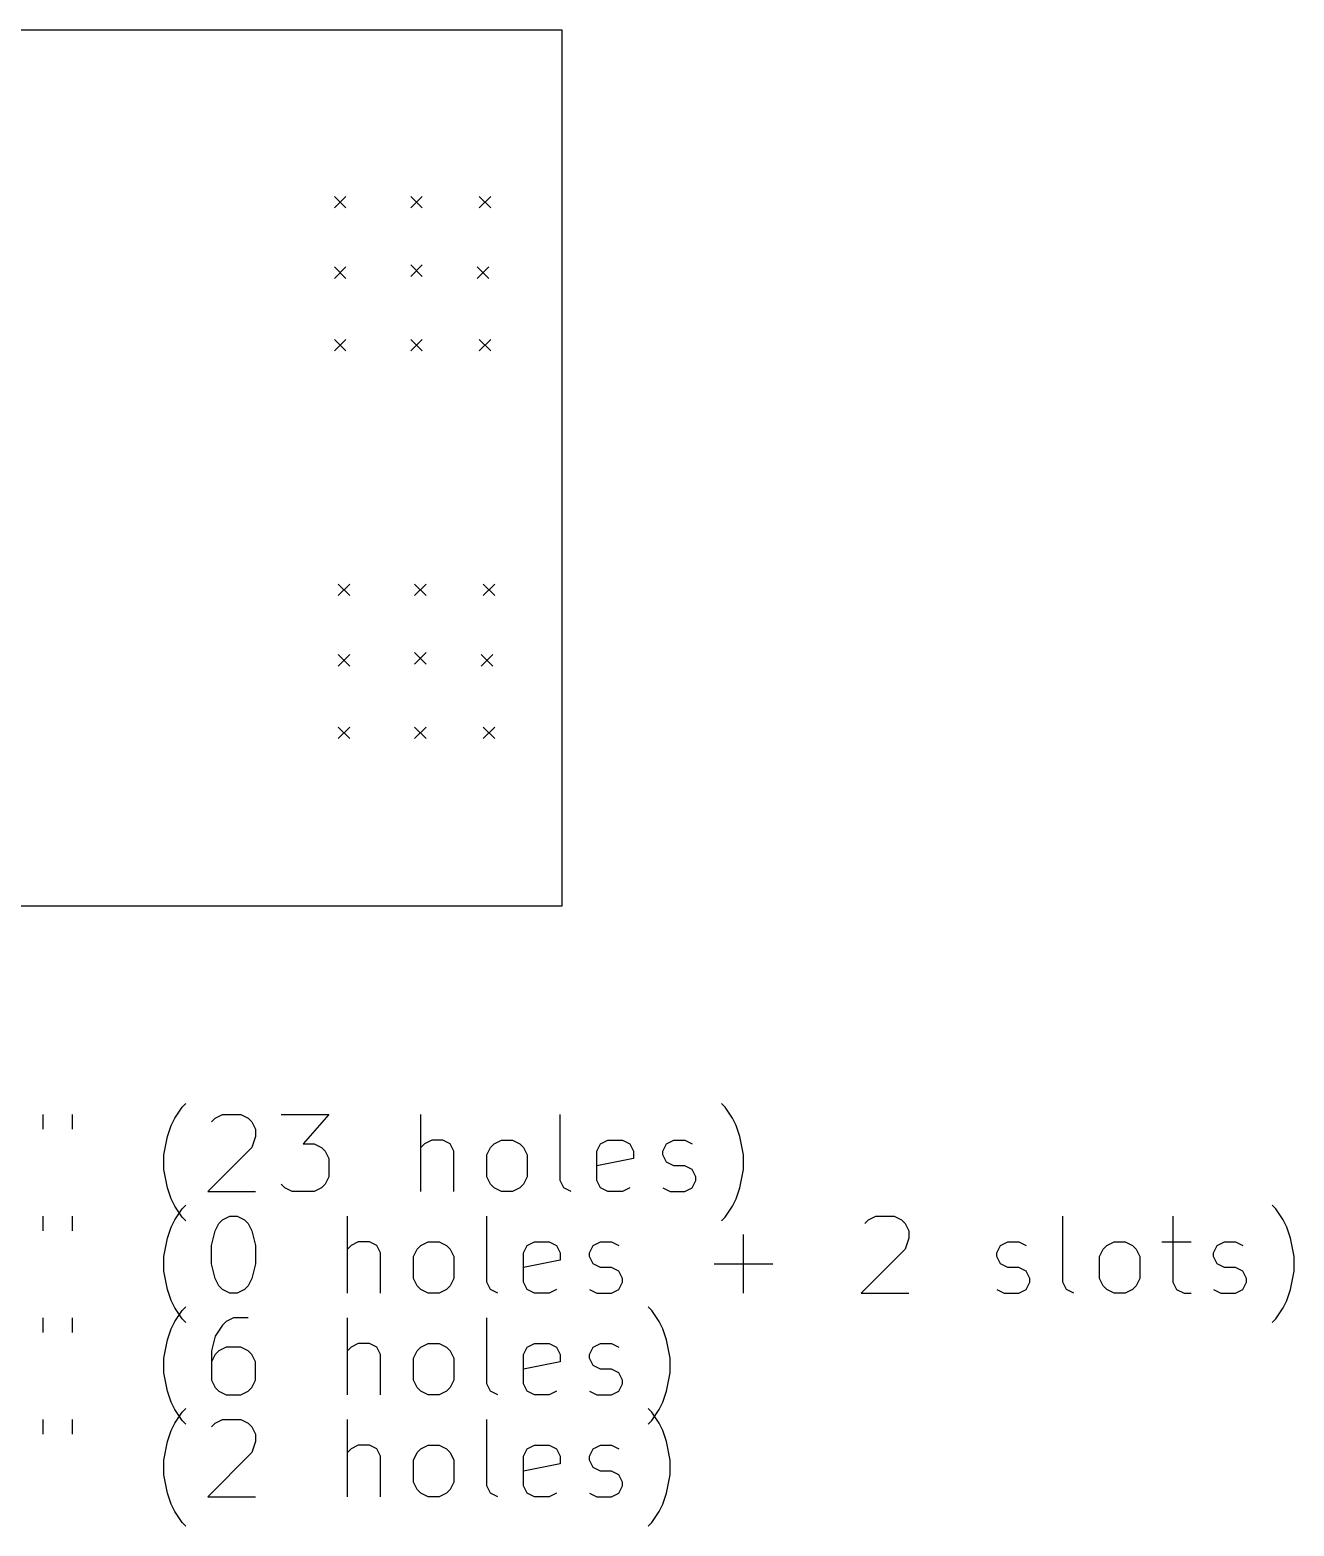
# Model space of a CAD drawing. Extents: x 125.7 to 191.9, y -85 to -46.2.
# Drawn here: x 159.08 to 191.89, y -85.05 to -46.23 of the extents above; entities that cross this region are included whole.
import ezdxf

# ---------------------------------------------------------------- set-up
doc = ezdxf.new("R2010")
doc.units = 0
doc.layers.add('BLACK', color=7, linetype='CONTINUOUS')

msp = doc.modelspace()

# ---------------------------------------------------------------- linework, layer by layer
at = {"layer": 'BLACK', "linetype": 'CONTINUOUS'}
for p, q in [((127.508, -46.228), (172.888, -46.228)), ((172.888, -46.228), (172.888, -68.961)), ((166.982, -50.5484), (167.282, -50.8484)), ((167.282, -50.5484), (166.982, -50.8484)), ((168.963, -50.5484), (169.263, -50.8484)), ((169.263, -50.5484), (168.963, -50.8484)), ((170.741, -50.5484), (171.041, -50.8484)), ((171.041, -50.5484), (170.741, -50.8484)), ((166.982, -52.3772), (167.282, -52.6772)), ((167.282, -52.3772), (166.982, -52.6772)), ((168.963, -52.3264), (169.263, -52.6264)), ((169.263, -52.3264), (168.963, -52.6264)), ((170.69, -52.3772), (170.99, -52.6772)), ((170.99, -52.3772), (170.69, -52.6772)), ((166.982, -54.2568), (167.282, -54.5568)), ((167.282, -54.2568), (166.982, -54.5568)), ((168.963, -54.2568), (169.263, -54.5568)), ((169.263, -54.2568), (168.963, -54.5568)), ((170.741, -54.2568), (171.041, -54.5568)), ((171.041, -54.2568), (170.741, -54.5568)), ((167.084, -60.6068), (167.384, -60.9068)), ((167.384, -60.6068), (167.084, -60.9068)), ((169.065, -60.6068), (169.365, -60.9068)), ((169.365, -60.6068), (169.065, -60.9068)), ((170.843, -60.6068), (171.143, -60.9068)), ((171.143, -60.6068), (170.843, -60.9068)), ((167.084, -62.4356), (167.384, -62.7356)), ((167.384, -62.4356), (167.084, -62.7356)), ((169.065, -62.3848), (169.365, -62.6848)), ((169.365, -62.3848), (169.065, -62.6848)), ((170.792, -62.4356), (171.092, -62.7356)), ((171.092, -62.4356), (170.792, -62.7356)), ((167.084, -64.3152), (167.384, -64.6152)), ((167.384, -64.3152), (167.084, -64.6152)), ((169.065, -64.3152), (169.365, -64.6152)), ((169.365, -64.3152), (169.065, -64.6152)), ((170.843, -64.3152), (171.143, -64.6152)), ((171.143, -64.3152), (170.843, -64.6152)), ((172.888, -68.961), (127.508, -68.961)), ((163.032, -74.1753), (163.127, -74.08)), ((177.127, -74.1753), (177.032, -74.08)), ((159.413, -74.3658), (159.413, -74.7467)), ((160.175, -74.3658), (160.175, -74.7467)), ((162.746, -74.6515), (162.841, -74.461)), ((162.841, -74.461), (163.032, -74.1753)), ((163.794, -74.5562), (163.889, -74.461)), ((163.889, -74.461), (164.079, -74.3658)), ((164.079, -74.3658), (164.556, -74.3658)), ((164.556, -74.3658), (164.746, -74.461)), ((164.746, -74.461), (164.841, -74.5562)), ((165.603, -74.3658), (166.841, -74.3658)), ((166.841, -74.3658), (166.175, -75.1277)), ((169.222, -76.3658), (169.222, -74.3658)), ((172.841, -76.08), (172.841, -74.3658)), ((177.318, -74.461), (177.127, -74.1753)), ((177.413, -74.6515), (177.318, -74.461)), ((162.651, -74.9372), (162.746, -74.6515)), ((164.841, -74.5562), (164.937, -74.7467)), ((164.937, -74.7467), (164.937, -74.9372)), ((177.508, -74.9372), (177.413, -74.6515)), ((162.556, -75.4134), (162.651, -74.9372)), ((164.841, -75.2229), (163.698, -76.3658)), ((164.937, -74.9372), (164.841, -75.2229)), ((166.175, -75.1277), (166.46, -75.1277)), ((166.46, -75.1277), (166.651, -75.2229)), ((166.651, -75.2229), (166.746, -75.3181)), ((169.318, -75.1277), (169.222, -75.2229)), ((169.508, -75.0324), (169.318, -75.1277)), ((169.794, -75.0324), (169.508, -75.0324)), ((169.984, -75.1277), (169.794, -75.0324)), ((170.079, -75.3181), (169.984, -75.1277)), ((170.937, -75.4134), (171.032, -75.2229)), ((171.032, -75.2229), (171.127, -75.1277)), ((171.127, -75.1277), (171.318, -75.0324)), ((171.318, -75.0324), (171.603, -75.0324)), ((171.603, -75.0324), (171.794, -75.1277)), ((171.794, -75.1277), (171.889, -75.2229)), ((171.889, -75.2229), (171.984, -75.4134)), ((173.794, -75.3181), (173.889, -75.1277)), ((173.889, -75.1277), (174.079, -75.0324)), ((174.079, -75.0324), (174.46, -75.0324)), ((174.46, -75.0324), (174.651, -75.1277)), ((174.651, -75.1277), (174.746, -75.3181)), ((175.508, -75.3181), (175.603, -75.1277)), ((175.603, -75.1277), (175.794, -75.0324)), ((175.794, -75.0324), (176.079, -75.0324)), ((176.079, -75.0324), (176.27, -75.1277)), ((177.603, -75.4134), (177.508, -74.9372)), ((162.556, -75.7943), (162.556, -75.4134)), ((166.746, -75.3181), (166.841, -75.5086)), ((166.841, -75.5086), (166.841, -75.9848)), ((170.079, -76.3658), (170.079, -75.3181)), ((170.937, -75.9848), (170.937, -75.4134)), ((171.984, -75.4134), (171.984, -75.9848)), ((173.794, -76.08), (173.794, -75.3181)), ((174.746, -75.5086), (173.794, -75.6991)), ((174.746, -75.3181), (174.746, -75.5086)), ((175.508, -75.4134), (175.508, -75.3181)), ((175.603, -75.6039), (175.508, -75.4134)), ((175.794, -75.6991), (175.603, -75.6039)), ((177.603, -75.7943), (177.603, -75.4134)), ((162.651, -76.2705), (162.556, -75.7943)), ((166.841, -75.9848), (166.746, -76.1753)), ((171.032, -76.1753), (170.937, -75.9848)), ((171.984, -75.9848), (171.889, -76.1753)), ((172.937, -76.2705), (172.841, -76.08)), ((173.889, -76.2705), (173.794, -76.08)), ((176.079, -75.6991), (175.794, -75.6991)), ((176.27, -75.7943), (176.079, -75.6991)), ((176.365, -75.9848), (176.27, -75.7943)), ((176.27, -76.2705), (176.365, -76.08)), ((176.365, -76.08), (176.365, -75.9848)), ((177.508, -76.2705), (177.603, -75.7943)), ((162.746, -76.5562), (162.651, -76.2705)), ((163.698, -76.3658), (164.937, -76.3658)), ((165.698, -76.2705), (165.603, -76.1753)), ((165.889, -76.3658), (165.698, -76.2705)), ((166.46, -76.3658), (165.889, -76.3658)), ((166.651, -76.2705), (166.46, -76.3658)), ((166.746, -76.1753), (166.651, -76.2705)), ((171.127, -76.2705), (171.032, -76.1753)), ((171.318, -76.3658), (171.127, -76.2705)), ((171.603, -76.3658), (171.318, -76.3658)), ((171.794, -76.2705), (171.603, -76.3658)), ((171.889, -76.1753), (171.794, -76.2705)), ((173.127, -76.3658), (172.937, -76.2705)), ((174.079, -76.3658), (173.889, -76.2705)), ((174.46, -76.3658), (174.079, -76.3658)), ((174.651, -76.2705), (174.46, -76.3658)), ((175.508, -76.2705), (175.698, -76.3658)), ((175.698, -76.3658), (176.079, -76.3658)), ((176.079, -76.3658), (176.27, -76.2705)), ((177.413, -76.5562), (177.508, -76.2705)), ((162.841, -76.7467), (162.746, -76.5562)), ((163.032, -77.0324), (162.841, -76.7467)), ((162.841, -77.101), (163.032, -76.8153)), ((163.032, -76.8153), (163.127, -76.72)), ((177.127, -77.0324), (177.318, -76.7467)), ((177.318, -76.7467), (177.413, -76.5562)), ((191.413, -76.8153), (191.318, -76.72)), ((191.603, -77.101), (191.413, -76.8153)), ((159.413, -77.0058), (159.413, -77.3867)), ((160.175, -77.0058), (160.175, -77.3867)), ((162.746, -77.2915), (162.841, -77.101)), ((163.127, -77.1277), (163.032, -77.0324)), ((163.889, -77.3867), (163.984, -77.1962)), ((163.984, -77.1962), (164.079, -77.101)), ((164.079, -77.101), (164.27, -77.0058)), ((164.27, -77.0058), (164.46, -77.0058)), ((164.46, -77.0058), (164.651, -77.101)), ((164.651, -77.101), (164.746, -77.1962)), ((164.746, -77.1962), (164.841, -77.3867)), ((167.318, -79.0058), (167.318, -77.0058)), ((170.937, -78.72), (170.937, -77.0058)), ((177.032, -77.1277), (177.127, -77.0324)), ((180.746, -77.1962), (180.841, -77.101)), ((180.841, -77.101), (181.032, -77.0058)), ((181.032, -77.0058), (181.508, -77.0058)), ((181.508, -77.0058), (181.698, -77.101)), ((181.698, -77.101), (181.794, -77.1962)), ((181.794, -77.1962), (181.889, -77.3867)), ((185.889, -78.72), (185.889, -77.0058)), ((188.746, -77.0058), (188.746, -78.72)), ((191.698, -77.2915), (191.603, -77.101)), ((162.556, -78.0534), (162.651, -77.5772)), ((162.651, -77.5772), (162.746, -77.2915)), ((163.794, -77.7677), (163.889, -77.3867)), ((164.841, -77.3867), (164.937, -77.7677)), ((177.603, -79.0058), (177.603, -77.482)), ((181.889, -77.5772), (181.794, -77.8629)), ((181.889, -77.3867), (181.889, -77.5772)), ((191.794, -77.5772), (191.698, -77.2915)), ((191.889, -78.0534), (191.794, -77.5772)), ((163.794, -78.2439), (163.794, -77.7677)), ((164.937, -77.7677), (164.937, -78.2439)), ((167.413, -77.7677), (167.318, -77.8629)), ((167.603, -77.6724), (167.413, -77.7677)), ((167.889, -77.6724), (167.603, -77.6724)), ((168.079, -77.7677), (167.889, -77.6724)), ((168.175, -77.9581), (168.079, -77.7677)), ((168.175, -79.0058), (168.175, -77.9581)), ((169.032, -78.0534), (169.127, -77.8629)), ((169.127, -77.8629), (169.222, -77.7677)), ((169.222, -77.7677), (169.413, -77.6724)), ((169.413, -77.6724), (169.698, -77.6724)), ((169.698, -77.6724), (169.889, -77.7677)), ((169.889, -77.7677), (169.984, -77.8629)), ((169.984, -77.8629), (170.079, -78.0534)), ((171.889, -77.9581), (171.984, -77.7677)), ((171.889, -78.72), (171.889, -77.9581)), ((171.984, -77.7677), (172.175, -77.6724)), ((172.175, -77.6724), (172.556, -77.6724)), ((172.556, -77.6724), (172.746, -77.7677)), ((172.746, -77.7677), (172.841, -77.9581)), ((172.841, -77.9581), (172.841, -78.1486)), ((173.603, -77.9581), (173.698, -77.7677)), ((173.603, -78.0534), (173.603, -77.9581)), ((173.698, -77.7677), (173.889, -77.6724)), ((173.889, -77.6724), (174.175, -77.6724)), ((174.175, -77.6724), (174.365, -77.7677)), ((181.794, -77.8629), (180.651, -79.0058)), ((184.175, -77.9581), (184.27, -77.7677)), ((184.175, -78.0534), (184.175, -77.9581)), ((184.27, -77.7677), (184.46, -77.6724)), ((184.46, -77.6724), (184.746, -77.6724)), ((184.746, -77.6724), (184.937, -77.7677)), ((186.841, -78.0534), (186.937, -77.8629)), ((186.937, -77.8629), (187.032, -77.7677)), ((187.032, -77.7677), (187.222, -77.6724)), ((187.222, -77.6724), (187.508, -77.6724)), ((187.508, -77.6724), (187.698, -77.7677)), ((187.698, -77.7677), (187.794, -77.8629)), ((187.794, -77.8629), (187.889, -78.0534)), ((188.46, -77.6724), (189.222, -77.6724)), ((189.794, -77.9581), (189.889, -77.7677)), ((189.794, -78.0534), (189.794, -77.9581)), ((189.889, -77.7677), (190.079, -77.6724)), ((190.079, -77.6724), (190.365, -77.6724)), ((190.365, -77.6724), (190.556, -77.7677)), ((162.556, -78.4343), (162.556, -78.0534)), ((163.889, -78.6248), (163.794, -78.2439)), ((164.937, -78.2439), (164.841, -78.6248)), ((169.032, -78.6248), (169.032, -78.0534)), ((170.079, -78.0534), (170.079, -78.6248)), ((172.841, -78.1486), (171.889, -78.3391)), ((173.698, -78.2439), (173.603, -78.0534)), ((173.889, -78.3391), (173.698, -78.2439)), ((174.175, -78.3391), (173.889, -78.3391)), ((174.365, -78.4343), (174.175, -78.3391)), ((176.841, -78.2439), (178.365, -78.2439)), ((184.27, -78.2439), (184.175, -78.0534)), ((184.46, -78.3391), (184.27, -78.2439)), ((184.746, -78.3391), (184.46, -78.3391)), ((184.937, -78.4343), (184.746, -78.3391)), ((186.841, -78.6248), (186.841, -78.0534)), ((187.889, -78.0534), (187.889, -78.6248)), ((189.889, -78.2439), (189.794, -78.0534)), ((190.079, -78.3391), (189.889, -78.2439)), ((190.365, -78.3391), (190.079, -78.3391)), ((190.556, -78.4343), (190.365, -78.3391)), ((191.889, -78.4343), (191.889, -78.0534)), ((162.651, -78.9105), (162.556, -78.4343)), ((163.984, -78.8153), (163.889, -78.6248)), ((164.841, -78.6248), (164.746, -78.8153)), ((169.127, -78.8153), (169.032, -78.6248)), ((170.079, -78.6248), (169.984, -78.8153)), ((171.032, -78.9105), (170.937, -78.72)), ((171.984, -78.9105), (171.889, -78.72)), ((174.46, -78.6248), (174.365, -78.4343)), ((174.365, -78.9105), (174.46, -78.72)), ((174.46, -78.72), (174.46, -78.6248)), ((185.032, -78.6248), (184.937, -78.4343)), ((184.937, -78.9105), (185.032, -78.72)), ((185.032, -78.72), (185.032, -78.6248)), ((185.984, -78.9105), (185.889, -78.72)), ((186.937, -78.8153), (186.841, -78.6248)), ((187.889, -78.6248), (187.794, -78.8153)), ((188.746, -78.72), (188.841, -78.9105)), ((190.651, -78.6248), (190.556, -78.4343)), ((190.556, -78.9105), (190.651, -78.72)), ((190.651, -78.72), (190.651, -78.6248)), ((191.794, -78.9105), (191.889, -78.4343)), ((162.746, -79.1962), (162.651, -78.9105)), ((164.079, -78.9105), (163.984, -78.8153)), ((164.27, -79.0058), (164.079, -78.9105)), ((164.46, -79.0058), (164.27, -79.0058)), ((164.651, -78.9105), (164.46, -79.0058)), ((164.746, -78.8153), (164.651, -78.9105)), ((169.222, -78.9105), (169.127, -78.8153)), ((169.413, -79.0058), (169.222, -78.9105)), ((169.698, -79.0058), (169.413, -79.0058)), ((169.889, -78.9105), (169.698, -79.0058)), ((169.984, -78.8153), (169.889, -78.9105)), ((171.222, -79.0058), (171.032, -78.9105)), ((172.175, -79.0058), (171.984, -78.9105)), ((172.556, -79.0058), (172.175, -79.0058)), ((172.746, -78.9105), (172.556, -79.0058)), ((173.603, -78.9105), (173.794, -79.0058)), ((173.794, -79.0058), (174.175, -79.0058)), ((174.175, -79.0058), (174.365, -78.9105)), ((180.651, -79.0058), (181.889, -79.0058)), ((184.175, -78.9105), (184.365, -79.0058)), ((184.365, -79.0058), (184.746, -79.0058)), ((184.746, -79.0058), (184.937, -78.9105)), ((186.175, -79.0058), (185.984, -78.9105)), ((187.032, -78.9105), (186.937, -78.8153)), ((187.222, -79.0058), (187.032, -78.9105)), ((187.508, -79.0058), (187.222, -79.0058)), ((187.698, -78.9105), (187.508, -79.0058)), ((187.794, -78.8153), (187.698, -78.9105)), ((188.841, -78.9105), (189.032, -79.0058)), ((189.032, -79.0058), (189.222, -79.0058)), ((189.794, -78.9105), (189.984, -79.0058)), ((189.984, -79.0058), (190.365, -79.0058)), ((190.365, -79.0058), (190.556, -78.9105)), ((191.698, -79.1962), (191.794, -78.9105)), ((162.841, -79.3867), (162.746, -79.1962)), ((163.032, -79.6724), (162.841, -79.3867)), ((162.841, -79.741), (163.032, -79.4553)), ((163.032, -79.4553), (163.127, -79.36)), ((175.222, -79.4553), (175.127, -79.36)), ((175.413, -79.741), (175.222, -79.4553)), ((191.413, -79.6724), (191.603, -79.3867)), ((191.603, -79.3867), (191.698, -79.1962)), ((159.413, -79.6458), (159.413, -80.0267)), ((160.175, -79.6458), (160.175, -80.0267)), ((162.651, -80.2172), (162.746, -79.9315)), ((162.746, -79.9315), (162.841, -79.741)), ((163.127, -79.7677), (163.032, -79.6724)), ((164.079, -79.8362), (163.889, -80.122)), ((164.175, -79.741), (164.079, -79.8362)), ((164.365, -79.6458), (164.175, -79.741)), ((164.746, -79.6458), (164.365, -79.6458)), ((167.318, -81.6458), (167.318, -79.6458)), ((170.937, -81.36), (170.937, -79.6458)), ((175.508, -79.9315), (175.413, -79.741)), ((175.603, -80.2172), (175.508, -79.9315)), ((191.318, -79.7677), (191.413, -79.6724)), ((162.556, -80.6934), (162.651, -80.2172)), ((163.889, -80.122), (163.794, -80.5029)), ((167.603, -80.3124), (167.413, -80.4077)), ((167.889, -80.3124), (167.603, -80.3124)), ((168.079, -80.4077), (167.889, -80.3124)), ((169.222, -80.4077), (169.413, -80.3124)), ((169.413, -80.3124), (169.698, -80.3124)), ((169.698, -80.3124), (169.889, -80.4077)), ((171.984, -80.4077), (172.175, -80.3124)), ((172.175, -80.3124), (172.556, -80.3124)), ((172.556, -80.3124), (172.746, -80.4077)), ((173.698, -80.4077), (173.889, -80.3124)), ((173.889, -80.3124), (174.175, -80.3124)), ((174.175, -80.3124), (174.365, -80.4077)), ((175.698, -80.6934), (175.603, -80.2172)), ((162.556, -81.0743), (162.556, -80.6934)), ((163.794, -80.5029), (163.794, -81.2648)), ((163.889, -80.5981), (163.794, -80.7886)), ((163.984, -80.5029), (163.889, -80.5981)), ((164.175, -80.4077), (163.984, -80.5029)), ((164.556, -80.4077), (164.175, -80.4077)), ((164.746, -80.5029), (164.556, -80.4077)), ((164.841, -80.5981), (164.746, -80.5029)), ((164.937, -80.7886), (164.841, -80.5981)), ((167.413, -80.4077), (167.318, -80.5029)), ((168.175, -80.5981), (168.079, -80.4077)), ((168.175, -81.6458), (168.175, -80.5981)), ((169.032, -80.6934), (169.127, -80.5029)), ((169.032, -81.2648), (169.032, -80.6934)), ((169.127, -80.5029), (169.222, -80.4077)), ((169.889, -80.4077), (169.984, -80.5029)), ((169.984, -80.5029), (170.079, -80.6934)), ((170.079, -80.6934), (170.079, -81.2648)), ((171.889, -80.5981), (171.984, -80.4077)), ((171.889, -81.36), (171.889, -80.5981)), ((172.746, -80.4077), (172.841, -80.5981)), ((172.841, -80.5981), (172.841, -80.7886)), ((173.603, -80.5981), (173.698, -80.4077)), ((173.603, -80.6934), (173.603, -80.5981)), ((173.698, -80.8839), (173.603, -80.6934)), ((175.698, -81.0743), (175.698, -80.6934)), ((162.651, -81.5505), (162.556, -81.0743)), ((164.937, -81.2648), (164.937, -80.7886)), ((172.841, -80.7886), (171.889, -80.9791)), ((173.889, -80.9791), (173.698, -80.8839)), ((174.175, -80.9791), (173.889, -80.9791)), ((174.365, -81.0743), (174.175, -80.9791)), ((174.46, -81.2648), (174.365, -81.0743)), ((175.603, -81.5505), (175.698, -81.0743)), ((163.794, -81.2648), (163.889, -81.4553)), ((163.889, -81.4553), (163.984, -81.5505)), ((164.746, -81.5505), (164.841, -81.4553)), ((164.841, -81.4553), (164.937, -81.2648)), ((169.127, -81.4553), (169.032, -81.2648)), ((169.222, -81.5505), (169.127, -81.4553)), ((169.984, -81.4553), (169.889, -81.5505)), ((170.079, -81.2648), (169.984, -81.4553)), ((171.032, -81.5505), (170.937, -81.36)), ((171.984, -81.5505), (171.889, -81.36)), ((174.365, -81.5505), (174.46, -81.36)), ((174.46, -81.36), (174.46, -81.2648)), ((162.746, -81.8362), (162.651, -81.5505)), ((162.841, -82.0267), (162.746, -81.8362)), ((163.984, -81.5505), (164.175, -81.6458)), ((164.175, -81.6458), (164.556, -81.6458)), ((164.556, -81.6458), (164.746, -81.5505)), ((169.413, -81.6458), (169.222, -81.5505)), ((169.698, -81.6458), (169.413, -81.6458)), ((169.889, -81.5505), (169.698, -81.6458)), ((171.222, -81.6458), (171.032, -81.5505)), ((172.175, -81.6458), (171.984, -81.5505)), ((172.556, -81.6458), (172.175, -81.6458)), ((172.746, -81.5505), (172.556, -81.6458)), ((173.603, -81.5505), (173.794, -81.6458)), ((173.794, -81.6458), (174.175, -81.6458)), ((174.175, -81.6458), (174.365, -81.5505)), ((175.413, -82.0267), (175.508, -81.8362)), ((175.508, -81.8362), (175.603, -81.5505)), ((159.413, -82.2858), (159.413, -82.6667)), ((160.175, -82.2858), (160.175, -82.6667)), ((163.032, -82.3124), (162.841, -82.0267)), ((162.841, -82.381), (163.032, -82.0953)), ((163.032, -82.0953), (163.127, -82)), ((163.889, -82.381), (164.079, -82.2858)), ((164.079, -82.2858), (164.556, -82.2858)), ((164.556, -82.2858), (164.746, -82.381)), ((167.318, -84.2858), (167.318, -82.2858)), ((170.937, -84), (170.937, -82.2858)), ((175.222, -82.0953), (175.127, -82)), ((175.222, -82.3124), (175.413, -82.0267)), ((175.413, -82.381), (175.222, -82.0953)), ((162.651, -82.8572), (162.746, -82.5715)), ((162.746, -82.5715), (162.841, -82.381)), ((163.127, -82.4077), (163.032, -82.3124)), ((163.794, -82.4762), (163.889, -82.381)), ((164.746, -82.381), (164.841, -82.4762)), ((164.841, -82.4762), (164.937, -82.6667)), ((164.937, -82.6667), (164.937, -82.8572)), ((175.127, -82.4077), (175.222, -82.3124)), ((175.508, -82.5715), (175.413, -82.381)), ((175.603, -82.8572), (175.508, -82.5715)), ((162.556, -83.3334), (162.651, -82.8572)), ((164.937, -82.8572), (164.841, -83.1429)), ((167.413, -83.0477), (167.318, -83.1429)), ((167.603, -82.9524), (167.413, -83.0477)), ((167.889, -82.9524), (167.603, -82.9524)), ((168.079, -83.0477), (167.889, -82.9524)), ((168.175, -83.2381), (168.079, -83.0477)), ((169.127, -83.1429), (169.222, -83.0477)), ((169.222, -83.0477), (169.413, -82.9524)), ((169.413, -82.9524), (169.698, -82.9524)), ((169.698, -82.9524), (169.889, -83.0477)), ((169.889, -83.0477), (169.984, -83.1429)), ((171.889, -83.2381), (171.984, -83.0477)), ((171.984, -83.0477), (172.175, -82.9524)), ((172.175, -82.9524), (172.556, -82.9524)), ((172.556, -82.9524), (172.746, -83.0477)), ((172.746, -83.0477), (172.841, -83.2381)), ((173.603, -83.2381), (173.698, -83.0477)), ((173.698, -83.0477), (173.889, -82.9524)), ((173.889, -82.9524), (174.175, -82.9524)), ((174.175, -82.9524), (174.365, -83.0477)), ((175.698, -83.3334), (175.603, -82.8572)), ((162.556, -83.7143), (162.556, -83.3334)), ((164.841, -83.1429), (163.698, -84.2858)), ((168.175, -84.2858), (168.175, -83.2381)), ((169.032, -83.3334), (169.127, -83.1429)), ((169.032, -83.9048), (169.032, -83.3334)), ((169.984, -83.1429), (170.079, -83.3334)), ((170.079, -83.3334), (170.079, -83.9048)), ((171.889, -84), (171.889, -83.2381)), ((172.841, -83.4286), (171.889, -83.6191)), ((172.841, -83.2381), (172.841, -83.4286)), ((173.603, -83.3334), (173.603, -83.2381)), ((173.698, -83.5239), (173.603, -83.3334)), ((175.698, -83.7143), (175.698, -83.3334)), ((162.651, -84.1905), (162.556, -83.7143)), ((173.889, -83.6191), (173.698, -83.5239)), ((174.175, -83.6191), (173.889, -83.6191)), ((174.365, -83.7143), (174.175, -83.6191)), ((174.46, -83.9048), (174.365, -83.7143)), ((175.603, -84.1905), (175.698, -83.7143)), ((162.746, -84.4762), (162.651, -84.1905)), ((169.127, -84.0953), (169.032, -83.9048)), ((169.222, -84.1905), (169.127, -84.0953)), ((169.413, -84.2858), (169.222, -84.1905)), ((169.889, -84.1905), (169.698, -84.2858)), ((169.984, -84.0953), (169.889, -84.1905)), ((170.079, -83.9048), (169.984, -84.0953)), ((171.032, -84.1905), (170.937, -84)), ((171.222, -84.2858), (171.032, -84.1905)), ((171.984, -84.1905), (171.889, -84)), ((172.175, -84.2858), (171.984, -84.1905)), ((172.746, -84.1905), (172.556, -84.2858)), ((173.603, -84.1905), (173.794, -84.2858)), ((174.175, -84.2858), (174.365, -84.1905)), ((174.365, -84.1905), (174.46, -84)), ((174.46, -84), (174.46, -83.9048)), ((175.508, -84.4762), (175.603, -84.1905)), ((162.841, -84.6667), (162.746, -84.4762)), ((163.698, -84.2858), (164.937, -84.2858)), ((169.698, -84.2858), (169.413, -84.2858)), ((172.556, -84.2858), (172.175, -84.2858)), ((173.794, -84.2858), (174.175, -84.2858)), ((175.413, -84.6667), (175.508, -84.4762)), ((163.032, -84.9524), (162.841, -84.6667)), ((163.127, -85.0477), (163.032, -84.9524)), ((175.127, -85.0477), (175.222, -84.9524)), ((175.222, -84.9524), (175.413, -84.6667))]:
    msp.add_line(p, q, dxfattribs=at)

doc.saveas('drawing.dxf')
